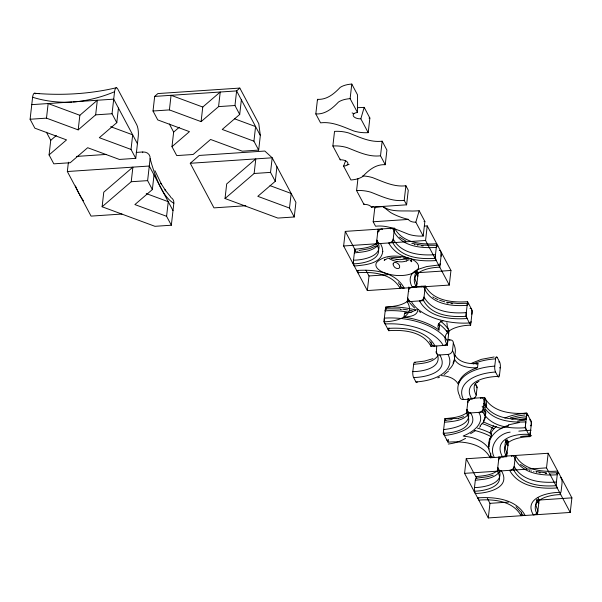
<?xml version="1.0" encoding="UTF-8"?>
<svg xmlns="http://www.w3.org/2000/svg" width="602" height="602" viewBox="0 0 602 602"><rect width="100%" height="100%" fill="white"/><g stroke="black" fill="none" stroke-linecap="round" stroke-linejoin="round"><path stroke-width="0.9" d="M417.833 309.548C417.698 316.163 408.984 316.614 404.07 317.164L404.529 313.078L411.934 311.904L416.524 309.691M340.228 159.831L332.868 145.985L334.531 131.386A21.416 11.032 6.5 0 1 348.844 133.019C359.529 137.136 370.313 142.666 382.172 141.184L386.913 150.101L385.25 164.7C375.753 164.15 368.627 170.246 362.592 176.604A21.416 11.032 6.5 0 1 350.943 179.975L343.584 166.137A6.058 3.123 6.5 0 0 347.7 162.6A6.058 3.123 6.5 0 0 340.228 159.831L340.265 159.109M363.984 203.574L363.947 204.417A6.058 3.123 6.5 0 1 371.419 207.178L406.598 204.823L408.261 190.224L405.883 185.762C394.024 187.252 383.248 181.706 372.555 177.613A21.416 11.032 6.5 0 0 362.667 175.927M489.26 440.431L489.418 439.121M485.882 412.084L485.34 416.381M135.759 158.341L131.018 149.424L99.315 137.7L116.788 122.673L112.04 113.755L114.538 91.858A8.571 2.453 86.2 0 1 117.744 89.013L136.714 124.682A8.571 2.453 86.2 0 1 138.257 136.443L135.759 158.341L119.369 159.44L87.674 147.716L70.208 162.736L53.819 163.834L49.071 154.917L66.544 139.897L34.841 128.166L30.1 119.249L32.598 97.351A8.571 2.453 86.2 0 1 35.352 93.822M46.489 118.15L48.152 103.552L79.848 115.283L97.321 100.256L95.658 114.854L78.185 129.881L46.489 118.15L30.1 119.249M49.071 154.917L50.734 140.319L46.422 132.214M121.958 214.041L91.052 216.11L67.341 171.525L68.169 164.226A8.571 6.923 -28 0 1 68.711 162.201M78.185 129.881L79.848 115.283M102.114 206.772L103.777 192.173L132.891 167.13L131.228 181.729L102.114 206.772L154.947 226.314L171.337 225.216L173.827 203.318A8.571 6.923 -28 0 0 170.817 197.456M116.788 122.673L118.451 108.074M131.018 149.424L132.681 134.825L110.67 126.683M171.984 146.677L189.457 131.65L157.754 119.926L153.013 111.009L154.676 96.41L157.882 93.566L239.822 88.073L258.8 123.741L260.335 135.495L258.672 150.101L242.282 151.2L210.587 139.468L193.122 154.496L176.732 155.594L171.984 146.677L173.647 132.079L169.335 123.974M171.337 225.216L166.588 216.299L134.893 204.575L152.359 189.547L147.618 180.63L150.109 158.732A8.571 6.923 -28 0 0 142.749 151.982L136.195 152.419M152.359 189.547L154.022 174.949M169.403 109.91L171.066 95.312L202.761 107.036L220.234 92.016L218.571 106.614L201.098 121.634L169.403 109.91L153.013 111.009M166.588 216.299L168.251 201.7L146.241 193.558M201.098 121.634L202.761 107.036M258.672 150.101L253.931 141.184L222.236 129.453L239.701 114.433L234.961 105.516L236.624 90.917L239.822 88.073M225.028 198.525L226.691 183.926L255.805 158.89L254.142 173.489L225.028 198.525L277.861 218.075L294.25 216.976L295.913 202.377L272.194 157.792L264.835 151.042L199.277 155.436L190.255 163.285L213.966 207.871L245.812 205.733M239.701 114.433L241.364 99.834M253.931 141.184L255.594 126.586L234.464 118.767M294.25 216.976L289.502 208.059L257.806 196.327L275.272 181.307L270.531 172.39L272.194 157.792L190.255 163.285M275.272 181.307L276.935 166.709M289.502 208.059L291.165 193.46L270.035 185.642M315.817 113.944L317.48 99.345C326.976 99.894 334.11 93.799 340.145 87.433A21.416 11.032 6.5 0 1 351.786 84.062L357.475 94.747L357.483 112.506A6.058 3.123 6.5 0 0 353.366 116.043A6.058 3.123 6.5 0 0 360.839 118.805L368.206 132.651A21.416 11.032 6.5 0 1 353.893 131.018C343.2 126.909 332.424 121.378 320.565 122.861L315.817 113.944C325.313 114.493 332.447 108.398 338.482 102.039A21.416 11.032 6.5 0 1 350.123 98.66L351.786 84.062M424.44 226.074L427.232 225.893L450.951 270.471L449.288 285.07L367.34 290.563L343.629 245.985L345.292 231.386L394.453 228.09L392.79 242.689C400.789 257.581 419.963 259.439 435.058 258.318L436.721 243.72C421.874 244.773 403.144 243.14 394.882 228.805M363.947 204.417L356.58 190.571L357.934 178.711M368.206 132.651L369.869 118.052L364.18 107.359A95.342 49.108 6.5 0 1 357.392 107.675M358.062 270.908L357.859 272.736C372.947 271.615 392.12 273.474 400.119 288.366L400.533 284.716A4.289 3.461 -28 0 0 404.213 288.095C395.123 271.517 373.631 269.29 356.67 270.501A4.289 1.227 86.2 0 0 357.949 270.509M385.25 164.7L380.509 155.783L382.172 141.184M383.038 206.629C391.315 212.363 402.768 210.519 412.385 211.054A95.342 49.108 6.5 0 0 419.173 210.738L424.861 221.431L423.198 236.029A21.416 11.032 6.5 0 1 408.886 234.396C398.193 230.28 387.417 224.749 375.558 226.239L373.18 221.777L374.85 207.178L383.038 206.629L390.593 212.551A77.304 62.457 -28 0 0 408.389 219.361M367.34 290.563L369.003 275.964L365.933 270.185M446.902 322.687L447.294 326.412L449.002 330.626L447.339 345.224L430.949 346.331C422.95 331.431 403.784 329.572 388.689 330.694L383.941 321.777L385.604 307.178C393.204 306.448 401.526 305.869 407.817 301.068M388.689 330.694L388.997 327.955M406.598 204.823L404.22 200.361L405.883 185.762M383.941 321.777C394.626 321.769 416.509 317.081 407.23 301.745L408.893 287.146A51.426 26.488 6.5 0 0 409.669 288.471M449.288 285.07L425.569 240.491L427.232 225.893M417.239 381.969A4.289 1.227 86.2 0 1 415.959 381.961L413.589 377.507A4.289 1.227 86.2 0 1 412.822 371.622L413.649 364.323A4.289 1.227 86.2 0 1 415.147 362.72M447.339 345.224C438.06 329.888 459.943 325.2 470.629 325.2L465.888 316.283C450.793 317.404 431.619 315.546 423.62 300.646L425.283 286.048L412.536 286.898M441.462 252.637L439.799 267.235C429.113 267.243 407.23 271.931 416.509 287.267L418.172 272.668L417.487 271.224M430.949 346.331L431.122 342.222M436.345 352.05L436.736 346.12M442.906 320.776L439.723 322.537L438.136 324.877L437.947 326.766L438.993 330.092L439.46 325.998L438.587 323.725A51.403 26.473 6.5 0 1 448.573 334.283A4.289 3.461 -28 0 0 447.075 331.348M447.828 339.942L449.649 339.821A4.289 3.461 -28 0 1 453.329 343.193L452.501 350.492A4.289 3.461 -28 0 1 447.986 354.42A47.122 24.268 6.5 0 1 415.959 381.954M507.268 439.919L508.291 442.086L506.628 456.685L490.239 457.783C482.24 442.884 463.073 441.025 447.978 442.146L443.23 433.229L444.893 418.631C452.493 417.908 460.816 417.329 467.107 412.528M447.978 442.146L448.287 439.415M465.888 316.283L467.551 301.677C452.456 302.806 433.289 300.94 425.283 286.048M458.551 381.751L458.272 384.204C455.022 378.184 447.835 375.934 441.401 375.64M470.629 325.2L472.292 310.594L467.551 301.677M443.23 433.229C453.916 433.229 475.806 428.541 466.527 413.205L468.19 398.599A51.426 26.488 6.5 0 0 469.387 400.593M503.49 456.263L548.181 453.261L571.9 497.846L570.237 512.445L488.297 517.938L464.578 473.36L466.241 458.762L492.316 457.008M477.521 367.649L477.988 363.563C469.733 364.112 459.386 363.029 454.901 355.022L454.435 359.108C458.536 367.28 470.629 368.123 477.22 367.747A51.426 26.488 6.5 0 0 458.31 384.008M471.697 399.006C461.531 381.849 485.904 376.551 497.899 376.468A4.289 1.227 86.2 0 0 499.502 375.046L500.337 367.747A4.289 1.227 86.2 0 0 499.562 361.87L497.192 357.407A4.289 1.227 86.2 0 0 495.589 358.83L494.761 366.129A51.403 26.473 6.5 0 0 459.838 396.176A4.289 3.461 -28 0 0 463.51 399.555L471.697 399.006A4.289 3.461 -28 0 0 476.212 395.078L477.047 387.778L475.414 383.271M506.628 456.685C497.35 441.349 519.24 436.661 529.918 436.653L525.177 427.736C510.082 428.857 490.916 426.999 482.909 412.107L484.572 397.501L471.833 398.358M474.481 487.545C485.159 487.537 507.05 482.849 497.771 467.513A4.289 3.461 -28 0 0 501.451 470.884C511.617 487.913 487.184 493.437 475.249 493.422A4.289 1.227 86.2 0 1 474.481 487.545L475.309 480.245A4.289 1.227 86.2 0 1 476.694 478.477M491.27 436.307L491.563 433.688A51.426 26.488 6.5 0 0 490.886 434.87M490.239 457.783L490.758 453.223M488.297 517.938L489.96 503.34L487.319 498.388M525.177 427.736L526.84 413.138C511.745 414.259 492.579 412.4 484.572 397.501A51.426 26.488 6.5 0 1 486.378 407.501M519.511 419.692A51.426 26.488 6.5 0 1 526.171 418.977L526.426 416.787A4.289 1.227 86.2 0 1 528.022 415.365A47.122 24.268 6.5 0 0 526.931 415.455M529.918 436.653L531.581 422.055L526.84 413.138A51.426 26.488 6.5 0 0 504.83 418.074M570.237 512.445L546.518 467.867L548.181 453.261M556.421 482.044C541.326 483.165 522.16 481.307 514.161 466.415A4.289 3.461 -28 0 1 509.646 470.335C518.743 486.913 540.235 489.14 557.196 487.929A4.289 1.227 86.2 0 1 556.421 482.044L557.256 474.745A4.289 1.227 86.2 0 1 558.859 473.33L557.866 473.39M142.621 152.675L142.749 151.982M360.839 118.805L364.18 107.359M423.198 236.029L415.832 222.183L419.173 210.738M345.706 160.516L343.584 166.137M536.706 499.818L535.803 504.86L537.872 510.993A4.289 3.461 -28 0 1 533.364 514.921C523.198 497.892 547.632 492.368 559.567 492.383A4.289 1.227 86.2 0 0 561.169 490.961L561.997 483.662A4.289 1.227 86.2 0 0 561.23 477.785L560.236 477.853M384.806 259.612L384.181 260.305L387.236 258.649M506.297 439.821C504.1 443.952 504.95 449.047 507.042 453.035A4.289 3.461 -28 0 1 502.535 456.963C492.481 438.662 515.252 433.32 528.737 434.426A4.289 1.227 86.2 0 0 530.332 433.004L529.527 433.056M475.166 383.677C473.082 387.274 474.361 391.676 476.212 395.078M437.985 355.692C432.529 363.164 422.04 363.375 413.649 364.323M468.695 413.867C463.171 421.137 452.779 421.332 444.479 422.28A4.289 1.227 86.2 0 1 445.856 420.52M416.712 271.005C413.649 274.632 414.801 279.84 416.923 283.617A4.289 3.461 -28 0 1 412.408 287.545C409.939 283.309 408.878 277.334 412.438 273.383A28.934 14.907 6.5 0 1 417.848 269.403C420.918 264.127 414.101 259.831 409.766 258.491A20.423 10.52 6.5 0 0 406.817 257.566C396.914 255.353 384.317 254.638 376.664 262.397A16.337 8.413 6.5 0 0 375.881 265.061A15.125 7.788 6.5 0 0 378.763 269.711L380.261 270.787A18.496 9.527 6.5 0 0 382.684 272.096L385.656 273.278A23.659 12.19 6.5 0 0 412.393 273.353A20.874 10.753 6.5 0 0 417.893 269.418L426.698 266.551L438.61 265.008A4.289 1.227 86.2 0 0 440.212 263.586M499.773 471.389C494.445 479.079 483.722 479.237 475.309 480.245M481.924 423.876C486.062 419.827 486.341 413.235 483.331 408.449A4.289 3.461 -28 0 1 478.816 412.378C485.656 423.469 472.118 432.492 463.201 436.006M481.683 424.147L480.087 425.757M377.86 245.45C371.833 251.621 362.427 252.005 354.36 252.87A4.289 1.227 86.2 0 1 355.85 251.26M479.508 427.292L480.539 426.254M448.467 371.095L444.186 374.512M50.734 140.319L56.325 135.51M173.647 132.079L179.238 127.27M476.453 382.925L477.356 382.217L476.822 382.609M376.987 243.11C370.697 247.911 362.374 248.491 354.774 249.22L353.111 263.819C363.796 263.811 385.679 259.123 376.4 243.787L378.064 229.189L379.087 231.356M497.937 470.486C491.646 475.287 483.331 475.866 475.731 476.596M475.211 430.769L470.568 433.711M477.853 381.924L478.981 381.292M376.212 245.864L369.553 248.656L359.04 250.5M471.953 363.074L481.389 359.341L494.182 356.971M437.85 377.89L439.573 377.115M432.951 358.672L424.576 361.08L414.537 362.284M463.781 416.629L458.483 418.382M406.403 261.012L408.705 259.883A14.96 10.016 5.8 0 0 409.179 259.53M477.988 363.563L477.687 363.661A51.426 26.488 6.5 0 0 476.235 364.165M493.196 475.181L487.191 476.814L476.197 478.199M508.359 424.892L519.187 422.559M510.3 417.893L518.375 415.854L525.012 414.928M347.188 164.94L349.107 164.391M508.216 426.434C495.536 427.834 483.797 441.687 490.653 454.134A4.289 3.461 -28 0 0 494.34 457.512C488.124 446.225 498.524 433.387 510.15 432.131M408.088 258.8L399.961 259.695L391.443 258.521M116.306 87.764C89.525 94.055 61.743 95.62 34.367 93.265L39.499 93.656M389.539 258.04L395.281 257.385L401.135 257.686M452.17 419.556L445.367 420.241M474.067 491.194C484.745 491.187 506.636 486.499 497.357 471.163L499.02 456.564L500.036 458.732M560.748 494.611C550.07 494.618 528.18 499.306 537.458 514.642L539.121 500.044L538.105 497.877M357.445 251.335L357.934 251.297M439.287 250.477L440.273 250.409A4.289 1.227 86.2 0 1 441.048 256.286M498.667 361.93L499.562 361.87M499.509 367.807L500.337 367.747M498.674 375.106L499.502 375.046M529.497 419.887L530.4 419.827A4.289 1.227 86.2 0 1 531.167 425.704L530.324 425.764M412.822 371.622C422.83 371.607 442.997 367.875 437.075 353.637M413.589 377.507C425.591 377.416 449.957 372.119 439.791 354.969A4.289 3.461 -28 0 1 436.111 351.591M31.763 104.65L113.703 99.157L137.422 143.743M154.676 96.41L236.624 90.917L260.335 135.495M95.658 114.854L112.04 113.755M218.571 106.614L234.961 105.516M106.223 154.428L77.191 156.377A8.571 6.923 -28 0 0 76.454 156.46M67.341 171.525L149.281 166.032L173 210.617M131.228 181.729L147.618 180.63M254.142 173.489L270.531 172.39M373.18 221.777L408.359 219.421A6.058 3.123 6.5 0 0 415.832 222.183M343.629 245.985L425.569 240.491M369.003 275.964L387.628 274.715M416.351 272.796L450.951 270.471M407.23 301.745L423.62 300.646M446.27 330.814L449.002 330.626A51.426 26.488 6.5 0 0 440.401 321.084M439.791 354.969L447.986 354.42M466.527 413.205L482.909 412.107M506.47 442.207L508.291 442.086A51.426 26.488 6.5 0 0 507.095 440.1M464.578 473.36L546.518 467.867M489.96 503.34L508.577 502.091M537.3 500.164L571.9 497.846M526.171 418.977C511.068 420.121 491.879 418.247 483.91 403.34A51.426 26.488 6.5 0 1 485.408 407.072L485.453 407.268M467.829 303.965L468.732 303.912A4.289 1.227 86.2 0 0 467.137 305.334C452.027 306.471 432.838 304.597 424.869 289.697A4.289 3.461 -28 0 0 421.189 286.319L421.453 286.808M436.909 246.015L437.902 245.955A4.289 1.227 86.2 0 0 436.299 247.369C421.204 248.491 402.038 246.632 394.039 231.74A4.289 3.461 -28 0 0 390.359 228.361L390.653 228.903M386.078 308.781L400.345 308.961M468.017 303.288L457.437 303.468L446.541 302.219M557.362 473.42L556.361 473.465M437.187 245.33L421.641 245.165L411.783 243.298M558.137 472.705L550.394 472.946M557.67 471.095C542.575 472.216 523.409 470.358 515.41 455.466L513.747 470.064C521.746 484.956 540.912 486.815 556.007 485.694M557.256 474.745C542.161 475.866 522.995 474.007 514.988 459.115A4.289 3.461 -28 0 0 511.309 455.737L511.602 456.278M478.808 500.111C493.903 498.99 513.07 500.849 521.069 515.741L521.49 512.091A4.289 3.461 -28 0 0 525.17 515.47C516.072 498.892 494.581 496.665 477.619 497.877A4.289 1.227 86.2 0 0 478.801 498.095M380.509 155.783C368.642 157.272 357.874 151.727 347.173 147.625A21.416 11.032 6.5 0 0 332.868 145.993M404.22 200.361C392.361 201.858 381.585 196.312 370.892 192.211A21.416 11.032 6.5 0 0 356.587 190.578M546.691 473.465L545.149 473.368M546.481 472.833L535.915 471.479M423.161 245.917L421.618 245.774M464.029 436.299C473.578 436.984 483.602 440.754 489.102 448.987M452.478 303.732L450.988 303.566M402.746 309.21L407.554 309.887M404.529 313.078L404.913 313.13A51.426 26.488 6.5 0 1 406.162 313.318M404.115 317.171L404.446 317.224A51.426 26.488 6.5 0 1 438.76 329.911L438.963 330.069M540.303 472.871L538.948 472.675M417.547 245.225L417.999 245.3M448.031 303.13L447.053 302.957M536.277 472.194L536.721 472.284M397.237 261.652L392.594 260.305L387.756 257.927M402.979 257.98L407.057 259.026M409.939 310.316L412.302 310.805M414.439 244.63L414.883 244.728M533.65 471.599L534.079 471.705M444.735 301.82L439.595 300.27M531.099 470.884L531.521 471.012M529.459 470.35L529.865 470.486M438.015 299.645L435.065 298.246M352.117 112.905L353.878 113.703M405.951 241.146L399.502 237.105M526.908 468.522L520.452 464.481M410.165 260.38L411.768 261.75L411.053 260.47L411.467 261.396L411.219 260.937M432.876 296.952L434.125 297.742M419.052 311.415L420.723 312.491M439.46 325.998L439.227 325.825A51.426 26.488 6.5 0 0 438.429 325.253M516.019 506.726L520.73 512.009M412.167 305.605L414.62 308.006M170.614 196.794L164.986 189.811L165.738 190.811L160.907 183.279L161.592 184.498L154.947 170.72M409.691 302.61L411.745 305.109M398.343 282.647L399.773 284.641M429.459 340.973L430.723 342.779M483.579 406.26C491.789 420.768 510.812 422.754 525.839 421.897L525.591 424.086A4.289 1.227 86.2 0 0 526.359 429.971M350.123 98.66L357.483 112.506M494.761 366.129A4.289 1.227 86.2 0 0 495.529 372.006L497.899 376.468M317.48 99.345L317.781 99.902M374.85 207.178L375.294 208.014M345.292 231.386L356.068 251.651M386.469 308.796L385.604 307.178A51.426 26.488 6.5 0 1 415.771 309.97M445.758 420.256L444.893 418.631A51.426 26.488 6.5 0 1 458.491 418.721M466.241 458.762L476.784 478.575M472.284 398.328L472.54 398.817M468.01 402.715L467.769 402.249A4.289 3.461 -28 0 1 470.358 398.863M382.443 229.452L382.165 228.91A4.289 3.461 -28 0 0 377.65 232.839M467.498 410.632L466.941 409.556A4.289 3.461 -28 0 0 470.621 412.927C480.524 428.579 455.044 434.554 444.419 435.464A4.289 1.227 86.2 0 1 443.651 429.58C452.712 428.571 472.427 424.929 468.16 412.061M436.57 352.501L436.781 352.953M468.19 398.599L469.206 400.774M408.893 287.146L409.578 288.591M467.897 411.459L468.078 411.858M536.999 499.479L538.707 503.693A4.289 3.461 -28 0 0 537.202 500.766M416.042 272.104L417.758 276.318A4.289 3.461 -28 0 0 416.245 273.391M485.077 409.939L485.611 413.717A51.426 26.488 6.5 0 1 485.069 415.689M505.891 440.265L507.877 445.736A4.289 3.461 -28 0 0 505.672 442.515M489.117 446.767L489.2 441.371A51.388 27.082 9.7 0 1 491.104 436.262M489.291 442.846L489.223 441.59M373.345 206.441A77.304 62.457 -28 0 1 371.404 207.126M424.854 221.423A21.416 11.032 6.5 0 1 423.989 221.476M369.869 118.052A21.416 11.032 6.5 0 1 368.996 118.097M173.827 203.198A116.163 33.238 86.2 0 1 161.321 188.855M160.922 188.102A116.163 33.238 86.2 0 1 150.139 158.665M83.46 200.782A116.163 33.238 86.2 0 1 79.381 194.348M78.975 193.596A116.163 33.238 86.2 0 1 75.468 185.943M72.022 102.107A116.163 93.859 -28 0 1 32.651 97.253M114.5 91.767A116.163 93.859 -28 0 1 73.414 102.009M406.38 260.975A16.277 12.935 24.1 0 1 397.252 261.494M471.042 321.543A4.289 1.227 86.2 0 1 469.44 322.965M469.44 322.958A47.122 24.268 6.5 0 1 411.339 301.467A4.289 3.461 -28 0 1 407.652 298.095A51.403 26.473 6.5 0 0 409.285 300.691M471.878 314.244A4.289 1.227 86.2 0 0 471.11 308.367A47.122 24.268 6.5 0 1 469.996 308.427M413.333 287.47A47.122 24.268 6.5 0 1 413.002 286.868A4.289 3.461 -28 0 0 412.626 286.906M411.068 287.402A4.289 3.461 -28 0 0 408.48 290.796A51.403 26.473 6.5 0 0 408.856 291.443M431.356 343.336A4.289 3.461 -28 0 0 435.05 346.052C425.93 329.482 404.439 327.24 387.5 328.459A4.289 1.227 86.2 0 0 388.779 328.466M385.197 310.835A51.403 26.473 6.5 0 1 411.219 312.671M385.19 310.828A4.289 1.227 86.2 0 1 386.567 309.059M400.383 309.586A47.122 24.268 6.5 0 1 401.526 309.691M454.39 359.304A51.426 26.488 6.5 0 1 453.013 363.036M454.856 355.218A51.426 26.488 6.5 0 1 454.412 356.798M463.517 399.555A47.122 24.268 6.5 0 1 495.536 372.013M475.196 384.686A4.289 3.461 -28 0 1 477.047 387.778M496.101 357.498A47.122 24.268 6.5 0 1 497.199 357.415M473.255 363.917A51.403 26.473 6.5 0 1 495.596 358.837M449.634 339.821A47.122 24.268 6.5 0 1 449.942 340.423M453.314 343.193A51.403 26.473 6.5 0 1 454.239 356.166M452.486 350.492A51.403 26.473 6.5 0 1 448.746 369.846M482.134 423.53A51.426 26.488 6.5 0 1 493.896 428.752M490.103 433.184A51.426 26.488 6.5 0 1 493.76 425.787M482.134 406.215A51.095 23.854 15.6 0 1 484.038 409.827M517.63 421.024A51.102 23.215 5.3 0 1 524.703 420.211M485.265 416.373A51.388 25.796 3.3 0 1 483.421 420.678M501.458 428.105A51.396 27.06 8.3 0 1 508.75 425.208M500.638 428.225A51.343 24.434 8 0 1 483.451 421.821M489.795 442.229A51.403 26.473 6.5 0 1 489.486 438.963M490.577 433.869A51.403 26.473 6.5 0 1 496.454 426.442M511.775 419.165A51.403 26.473 6.5 0 1 526.426 416.795M474.609 430.43A51.343 28.384 4.9 0 1 490.781 436.458M477.491 428.105A51.433 26.488 6.5 0 1 491.435 433.621M520.579 436.488A45.872 9 -0.4 0 1 531.671 435.72M485.31 413.499A51.403 26.473 6.5 0 1 484.791 414.74M486.07 407.072A51.403 26.473 6.5 0 0 484.151 401.158A4.289 3.461 -28 0 0 480.479 397.779A47.122 24.268 6.5 0 1 480.772 398.381M518.819 431.137A50.222 10.588 -0.2 0 1 531.069 430.264M447.971 440.137A4.289 1.227 86.2 0 1 446.789 439.919M465.549 438.346A45.872 35.202 17.1 0 1 448.272 444.028M498.599 460.214A4.289 3.461 -28 0 1 501.579 456.647M382.797 251.365C381.209 264.263 364.368 264.94 354.3 266.046A4.289 1.227 86.2 0 1 353.524 260.169C364.21 260.162 386.1 255.474 376.822 240.138A4.289 3.461 -28 0 0 380.502 243.509L382.21 247.58L382.797 251.365M393.121 263.902L393.279 265.068A12.002 6.178 6.5 0 0 393.964 266.362C395.002 268.868 400.759 269.899 399.638 265.986A12.002 6.178 6.5 0 0 398.945 264.692C397.899 262.878 393.858 260.967 393.121 263.902M436.239 260.553C419.323 261.772 397.832 259.552 388.696 242.96A4.289 3.461 -28 0 0 393.204 239.039C401.21 253.931 420.377 255.79 435.472 254.669A4.289 1.227 86.2 0 0 436.239 260.553M466.302 312.634C451.199 313.77 432.01 311.896 424.041 296.997A4.289 3.461 -28 0 1 419.526 300.917C428.639 317.487 450.13 319.73 467.069 318.511A4.289 1.227 86.2 0 1 466.302 312.634M397.952 259.612L396.206 259.439L397.952 259.612M443.238 345.503A4.289 3.461 -28 0 0 447.753 341.575A51.403 26.473 6.5 0 0 384.362 318.134A4.289 1.227 86.2 0 0 385.13 324.004A47.122 24.268 6.5 0 1 443.23 345.503"/></g></svg>
